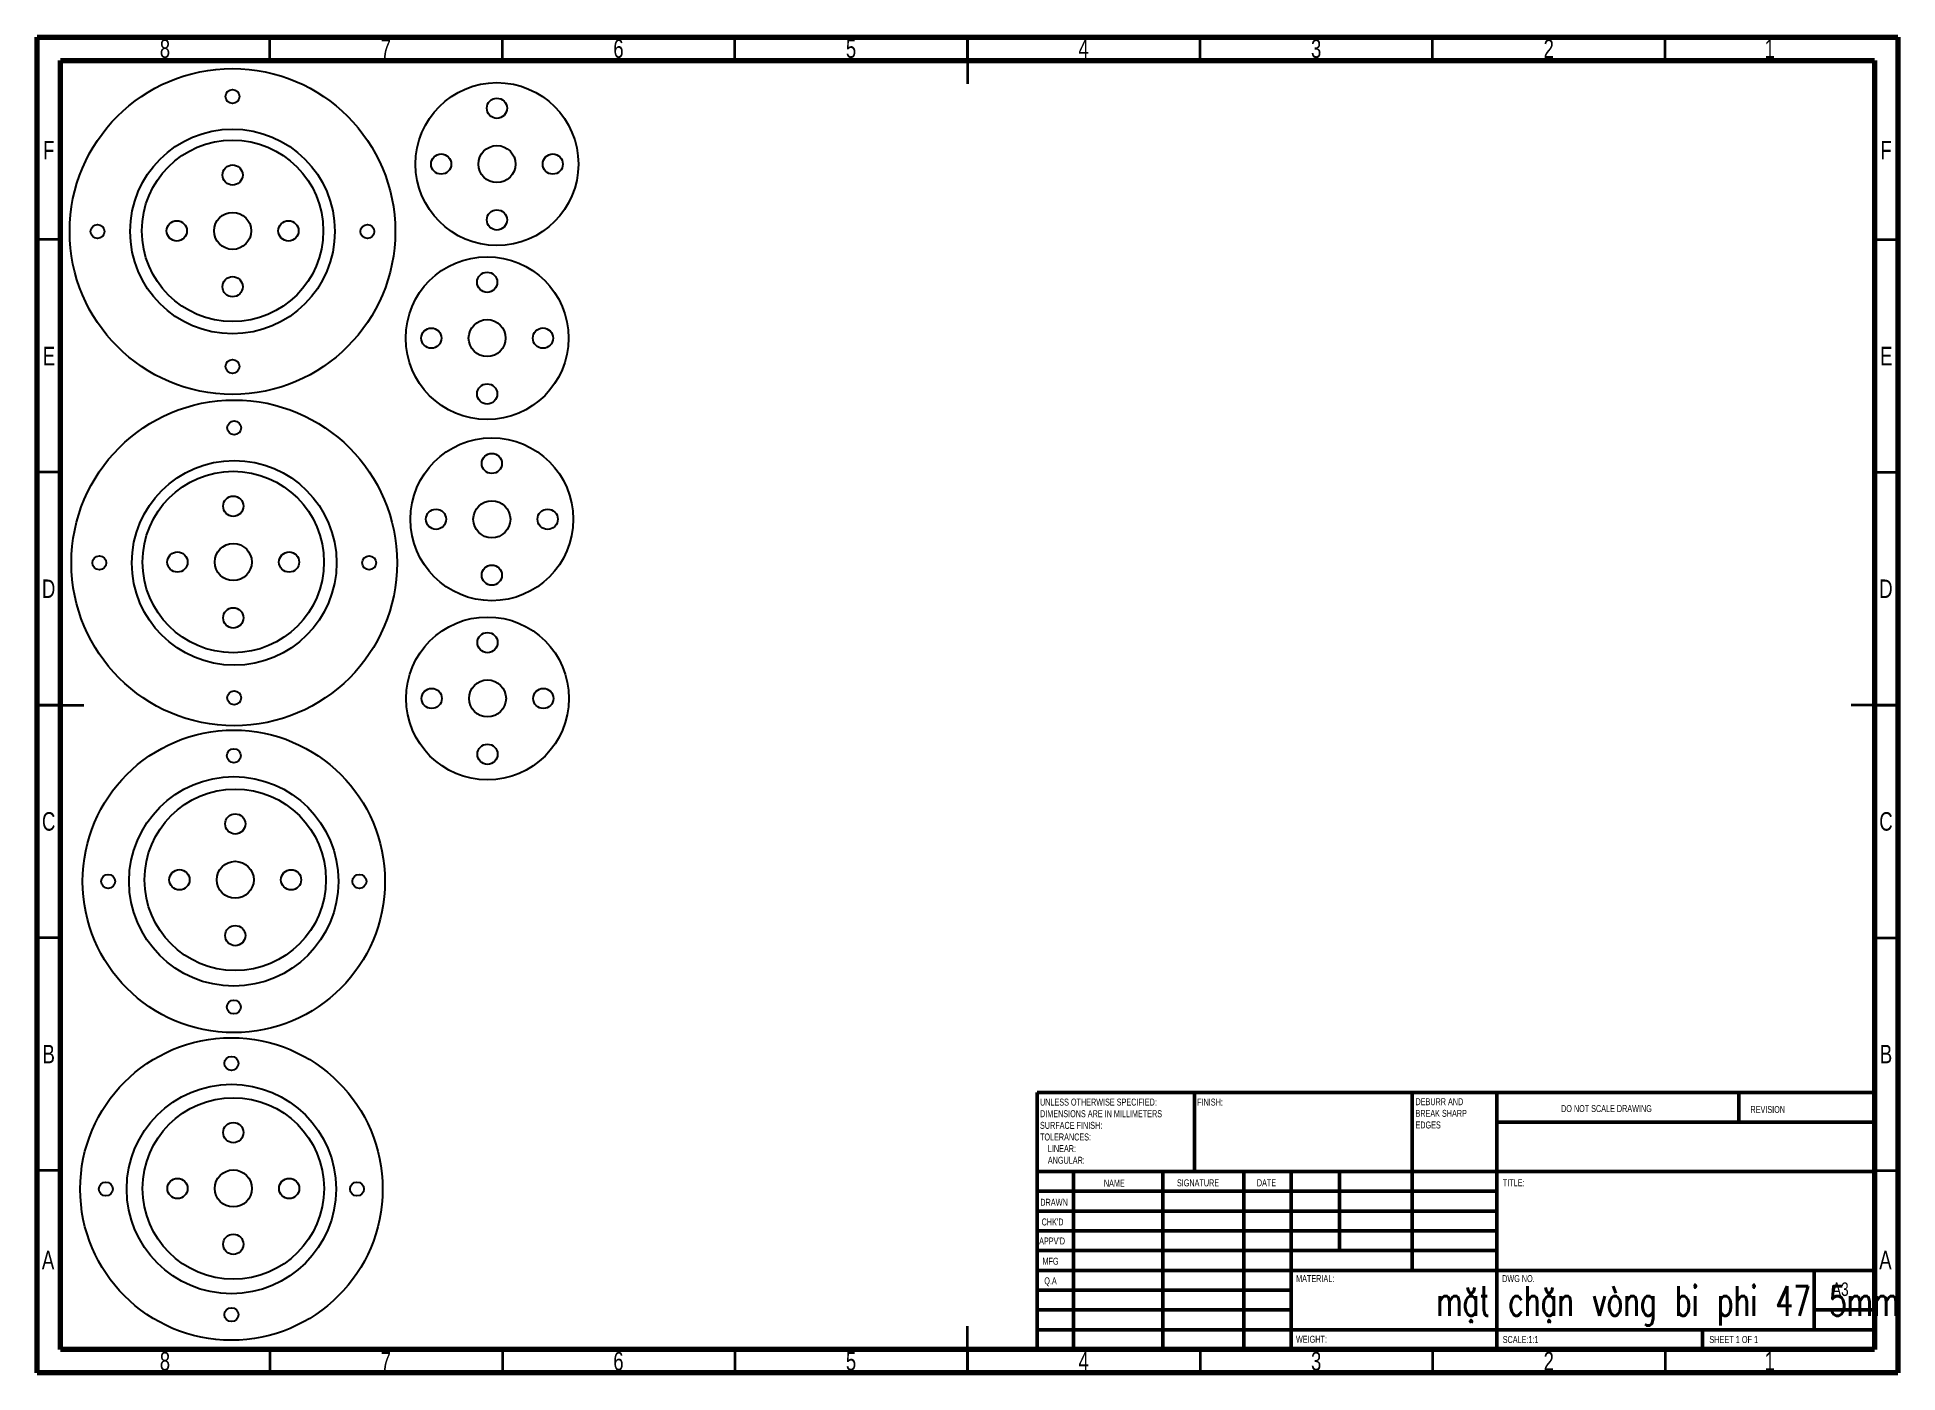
# Model space of a CAD drawing. Header units: millimetres. Extents: x 15 to 415, y 5 to 292.
import ezdxf

# ---------------------------------------------------------------- set-up
doc = ezdxf.new("R2010")
doc.units = ezdxf.units.MM
doc.styles.add('SLDTEXTSTYLE0', font='TXT', dxfattribs={"width": 0.75})
doc.styles.add('SLDTEXTSTYLE1', font='TXT', dxfattribs={"width": 0.686449})
doc.styles.add('SLDTEXTSTYLE2', font='TXT', dxfattribs={"width": 0.6875})
doc.styles.add('SLDTEXTSTYLE3', font='TXT', dxfattribs={"width": 0.694444, "bigfont": 'bigfont'})

# ---------------------------------------------------------------- blocks, each defined once
blk = doc.blocks.new('SW_NOTE_0')
at = {"color": 0, "linetype": 'Continuous', "lineweight": 0, "char_height": 1.5, "attachment_point": 1, "style": 'SLDTEXTSTYLE0'}
for s, insert in [('UNLESS OTHERWISE SPECIFIED:', (0, 1.93)), ('SURFACE FINISH:', (0, -3.07)), ('DIMENSIONS ARE IN MILLIMETERS', (0, -0.57)), ('TOLERANCES:', (0, -5.57)), ('ANGULAR:', (1.69, -10.57)), ('LINEAR:', (1.69, -8.07))]:
    blk.add_mtext(s, dxfattribs=dict(at, insert=insert))
blk = doc.blocks.new('SW_NOTE_0_1')
at = {"color": 0, "linetype": 'Continuous', "lineweight": 0, "char_height": 1.5, "attachment_point": 1, "style": 'SLDTEXTSTYLE0'}
for s, insert in [('DEBURR AND', (0, 1.93)), ('BREAK SHARP', (0, -0.57)), ('EDGES', (0, -3.07))]:
    blk.add_mtext(s, dxfattribs=dict(at, insert=insert))

msp = doc.modelspace()

# ---------------------------------------------------------------- linework, layer by layer
at = {"color": 7, "linetype": 'Continuous', "lineweight": 70}
for p, q in [((15, 5), (15, 292)), ((15, 292), (415, 292)), ((415, 292), (415, 5)), ((20, 10), (20, 287)), ((20, 287), (410, 287)), ((410, 287), (410, 10)), ((410, 10), (20, 10)), ((415, 5), (15, 5))]:
    msp.add_line(p, q, dxfattribs=at)
at = {"color": 7, "linetype": 'Continuous', "lineweight": 35}
for p, q in [((65, 287), (65, 292)), ((115, 287), (115, 292)), ((165, 287), (165, 292)), ((215, 292), (215, 282)), ((215, 287), (215, 292)), ((265, 287), (265, 292)), ((315, 287), (315, 292)), ((365, 287), (365, 292)), ((20, 248.5), (15, 248.5)), ((410, 248.5), (415, 248.5)), ((20, 198.5), (15, 198.5)), ((410, 198.5), (415, 198.5)), ((15, 148.5), (25, 148.5)), ((20, 148.5), (15, 148.5)), ((415, 148.5), (405, 148.5)), ((410, 148.5), (415, 148.5)), ((20, 98.5), (15, 98.5)), ((410, 98.5), (415, 98.5)), ((20, 48.5), (15, 48.5)), ((410, 48.5), (415, 48.5)), ((215, 5), (215, 15)), ((65, 10), (65, 5)), ((115, 10), (115, 5)), ((165, 10), (165, 5)), ((215, 10), (215, 5)), ((265, 10), (265, 5)), ((315, 10), (315, 5)), ((365, 10), (365, 5))]:
    msp.add_line(p, q, dxfattribs=at)
at = {"color": 7, "linetype": 'Continuous', "lineweight": 50}
for p, q in [((230, 65.25), (410, 65.25)), ((230, 65.25), (230, 10)), ((263.8, 48.25), (263.8, 65.25)), ((310.6, 65.25), (310.6, 27)), ((328.8, 65.25), (328.8, 10)), ((380.8, 58.88), (380.8, 65.25)), ((410, 58.88), (328.8, 58.88)), ((410, 48.25), (230, 48.25)), ((237.8, 48.25), (237.8, 10)), ((256.99, 48.25), (256.99, 10)), ((274.4, 48.25), (274.4, 10)), ((284.6, 10), (284.6, 48.25)), ((295, 31.25), (295, 48.25)), ((328.8, 44), (230, 44)), ((328.8, 39.75), (230, 39.75)), ((328.8, 35.5), (230, 35.5)), ((328.8, 31.25), (230, 31.25)), ((284.6, 27), (230, 27)), ((284.6, 27), (410, 27)), ((397, 14.25), (397, 27)), ((284.6, 22.75), (230, 22.75)), ((284.6, 18.5), (230, 18.5)), ((410, 18.5), (397, 18.5)), ((230, 14.25), (410, 14.25)), ((373, 10), (373, 14.25))]:
    msp.add_line(p, q, dxfattribs=at)
at = {"color": 7, "linetype": 'Continuous', "lineweight": 25}
for centre, radius in [((56.98, 250.26), 35), ((56.98, 279.26), 1.49), ((113.84, 264.74), 17.5), ((113.84, 276.74), 2.17), ((56.98, 250.26), 22), ((57.01, 250.39), 19.5), ((113.84, 264.74), 3.98), ((57.01, 262.39), 2.17), ((101.84, 264.74), 2.17), ((125.84, 264.74), 2.17), ((45.01, 250.39), 2.18), ((57.01, 250.39), 3.98), ((69.01, 250.39), 2.18), ((113.84, 252.74), 2.17), ((27.98, 250.26), 1.49), ((85.98, 250.26), 1.49), ((111.73, 227.34), 17.5), ((57.01, 238.39), 2.17), ((111.73, 239.34), 2.17), ((99.73, 227.34), 2.17), ((111.73, 227.34), 3.98), ((123.73, 227.34), 2.18), ((56.98, 221.26), 1.49), ((111.73, 215.34), 2.17), ((57.36, 179.04), 35), ((57.36, 208.04), 1.49), ((112.74, 188.41), 17.5), ((57.36, 179.04), 22), ((112.74, 200.41), 2.17), ((57.15, 179.22), 19.5), ((57.15, 191.22), 2.18), ((112.74, 188.41), 3.98), ((100.74, 188.41), 2.17), ((124.74, 188.41), 2.18), ((28.36, 179.04), 1.49), ((45.15, 179.22), 2.18), ((57.15, 179.22), 3.98), ((69.15, 179.22), 2.17), ((86.36, 179.04), 1.49), ((112.74, 176.41), 2.17), ((57.15, 167.22), 2.18), ((111.81, 149.91), 17.5), ((111.81, 161.91), 2.17), ((99.81, 149.91), 2.17), ((111.81, 149.91), 3.98), ((123.81, 149.91), 2.17), ((57.36, 150.04), 1.49), ((57.26, 110.6), 32.5), ((111.81, 137.91), 2.17), ((57.26, 137.6), 1.5), ((57.26, 110.6), 22.5), ((57.58, 110.94), 19.5), ((57.58, 122.94), 2.17), ((30.26, 110.6), 1.5), ((45.58, 110.94), 2.18), ((57.58, 110.94), 3.97), ((69.58, 110.94), 2.17), ((84.26, 110.6), 1.5), ((57.58, 98.94), 2.17), ((57.26, 83.6), 1.5), ((56.75, 44.49), 32.5), ((56.75, 71.49), 1.5), ((56.75, 44.49), 22.5), ((57.16, 44.61), 19.5), ((57.16, 56.61), 2.18), ((57.16, 44.61), 3.98), ((29.75, 44.49), 1.5), ((45.16, 44.61), 2.17), ((69.16, 44.61), 2.17), ((83.75, 44.49), 1.5), ((57.16, 32.61), 2.18), ((56.75, 17.49), 1.5)]:
    msp.add_circle(centre, radius, dxfattribs=at)

# ---------------------------------------------------------------- block references
at = {"color": 7, "linetype": 'Continuous', "lineweight": 0}
for name, p in [('SW_NOTE_0_1', (311.31, 62.07)), ('SW_NOTE_0', (230.59, 61.99))]:
    msp.add_blockref(name, p, dxfattribs=at)

# ---------------------------------------------------------------- texts
for s, insert, char_height, attachment_point, style in [('8', (42.46, 291.53), 3.97, 2, 'SLDTEXTSTYLE0'), ('7', (89.96, 291.53), 3.97, 2, 'SLDTEXTSTYLE0'), ('6', (139.96, 291.53), 3.97, 2, 'SLDTEXTSTYLE0'), ('5', (189.96, 291.53), 3.97, 2, 'SLDTEXTSTYLE0'), ('4', (239.96, 291.53), 3.97, 2, 'SLDTEXTSTYLE0'), ('3', (289.96, 291.53), 3.97, 2, 'SLDTEXTSTYLE0'), ('2', (339.96, 291.53), 3.97, 2, 'SLDTEXTSTYLE0'), ('1', (387.46, 291.53), 3.97, 2, 'SLDTEXTSTYLE0'), ('F', (17.46, 269.72), 3.97, 2, 'SLDTEXTSTYLE0'), ('F', (412.46, 269.72), 3.97, 2, 'SLDTEXTSTYLE0'), ('E', (17.51, 225.47), 3.97, 2, 'SLDTEXTSTYLE0'), ('E', (412.51, 225.47), 3.97, 2, 'SLDTEXTSTYLE0'), ('D', (17.45, 175.47), 3.97, 2, 'SLDTEXTSTYLE0'), ('D', (412.45, 175.47), 3.97, 2, 'SLDTEXTSTYLE0'), ('C', (17.46, 125.47), 3.97, 2, 'SLDTEXTSTYLE0'), ('C', (412.46, 125.47), 3.97, 2, 'SLDTEXTSTYLE0'), ('B', (17.47, 75.47), 3.97, 2, 'SLDTEXTSTYLE0'), ('B', (412.47, 75.47), 3.97, 2, 'SLDTEXTSTYLE0'), ('FINISH:', (264.37, 63.92), 1.5, 1, 'SLDTEXTSTYLE0'), ('DO NOT SCALE DRAWING', (342.61, 62.53), 1.5, 1, 'SLDTEXTSTYLE0'), ('REVISION', (383.33, 62.33), 1.5, 1, 'SLDTEXTSTYLE0'), ('NAME', (244.32, 46.5), 1.5, 1, 'SLDTEXTSTYLE0'), ('SIGNATURE', (260.03, 46.56), 1.5, 1, 'SLDTEXTSTYLE0'), ('DATE', (277.21, 46.58), 1.5, 1, 'SLDTEXTSTYLE0'), ('TITLE:', (330.09, 46.58), 1.5, 1, 'SLDTEXTSTYLE0'), ('DRAWN', (230.64, 42.38), 1.5, 1, 'SLDTEXTSTYLE1'), ("CHK'D", (230.94, 38.16), 1.5, 1, 'SLDTEXTSTYLE0'), ("APPV'D", (230.4, 34.07), 1.5, 1, 'SLDTEXTSTYLE0'), ('A', (17.34, 31.22), 3.97, 2, 'SLDTEXTSTYLE0'), ('MFG', (231.12, 29.72), 1.5, 1, 'SLDTEXTSTYLE0'), ('A', (412.34, 31.22), 3.97, 2, 'SLDTEXTSTYLE0'), ('Q.A', (231.51, 25.5), 1.5, 1, 'SLDTEXTSTYLE0'), ('MATERIAL:', (285.65, 25.99), 1.5, 1, 'SLDTEXTSTYLE0'), ('DWG NO.', (329.95, 25.99), 1.5, 1, 'SLDTEXTSTYLE0'), ('A3', (400.87, 24.41), 2.91, 1, 'SLDTEXTSTYLE0'), ('mặt chặn vòng bi phi 47 5mm', (365.57, 23.61), 6.35, 2, 'SLDTEXTSTYLE3'), ('WEIGHT:', (285.62, 12.95), 1.499, 1, 'SLDTEXTSTYLE0'), ('SCALE:1:1', (330.07, 12.9), 1.5, 1, 'SLDTEXTSTYLE0'), ('SHEET 1 OF 1', (374.48, 12.9), 1.5, 1, 'SLDTEXTSTYLE2'), ('8', (42.46, 9.47), 3.97, 2, 'SLDTEXTSTYLE0'), ('7', (89.96, 9.47), 3.97, 2, 'SLDTEXTSTYLE0'), ('6', (139.96, 9.47), 3.97, 2, 'SLDTEXTSTYLE0'), ('5', (189.96, 9.47), 3.97, 2, 'SLDTEXTSTYLE0'), ('4', (239.96, 9.47), 3.97, 2, 'SLDTEXTSTYLE0'), ('3', (289.96, 9.47), 3.97, 2, 'SLDTEXTSTYLE0'), ('2', (339.96, 9.47), 3.97, 2, 'SLDTEXTSTYLE0'), ('1', (387.46, 9.47), 3.97, 2, 'SLDTEXTSTYLE0')]:
    msp.add_mtext(s, dxfattribs=dict(at, insert=insert, char_height=char_height, attachment_point=attachment_point, style=style))

doc.saveas('drawing.dxf')
